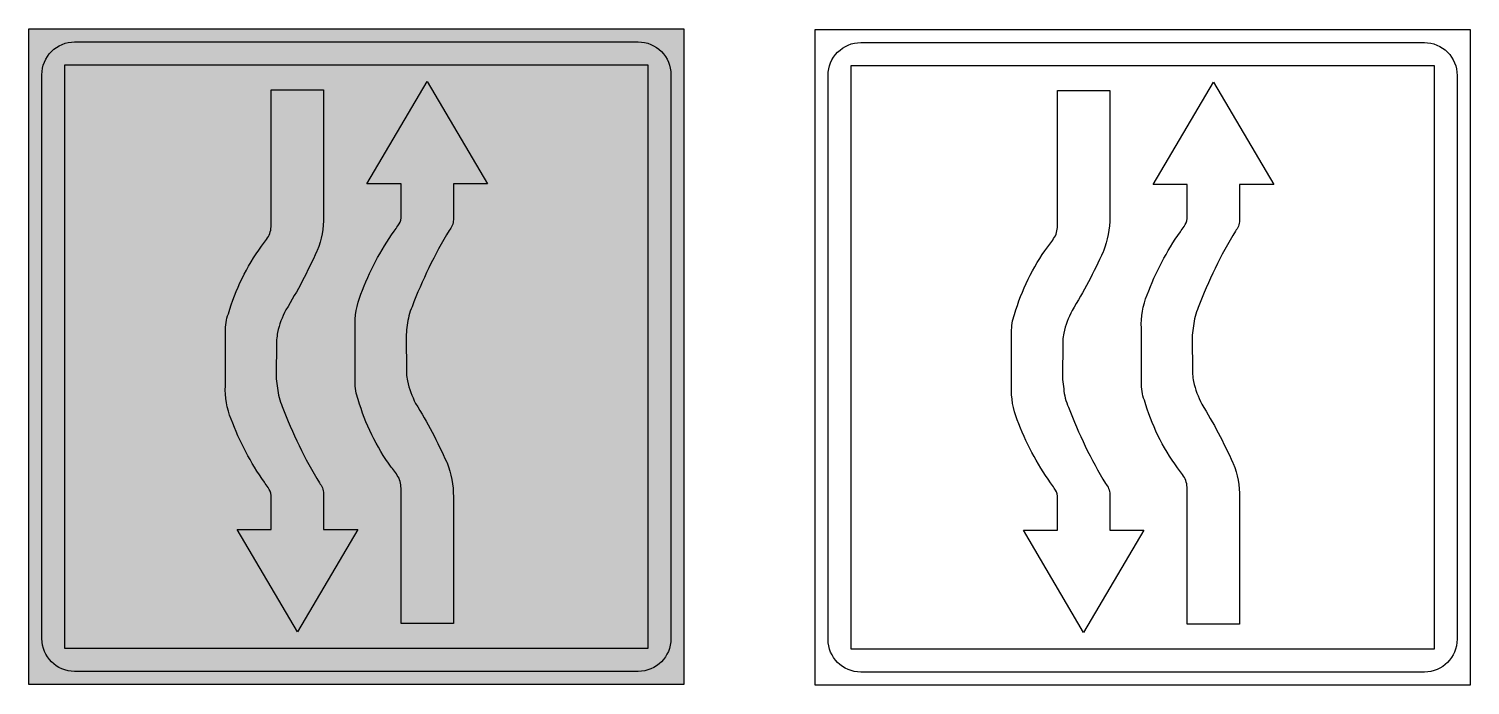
# Model space of a CAD drawing. Extents: x -1000 to 1200, y 200 to 1201.
import ezdxf

# ---------------------------------------------------------------- set-up
doc = ezdxf.new("R2010")
doc.units = 0
doc.header["$MEASUREMENT"] = 0

msp = doc.modelspace()

# ---------------------------------------------------------------- hatches: boundary and pattern name
h = msp.add_hatch(color=30)
h.paths.add_polyline_path([(-999.9995542592549, 201.0343005316033), (-999.9995542592549, 1201.034300531603), (0.0004457407451354811, 1201.034300531603), (0.0004457407451354811, 201.0343005316033)])
edge = h.paths.add_edge_path(flags=16)
edge.add_line((-127.0995542592548, 1181.104300531603), (-69.90955425925495, 1181.134300531603))
edge.add_arc((-69.9154194350094, 1131.13843370225), 49.99586717338472, -0.01619675956737865, 89.99327844806783, ccw=False)
edge.add_line((-19.91955425925494, 1131.124300531603), (-19.93955425925492, 1100.504300531603))
edge.add_line((-19.93955425925492, 1100.504300531603), (-19.92955425925493, 330.7063005316033))
edge.add_line((-19.92955425925493, 330.7063005316033), (-19.89955425925496, 270.9483005316033))
edge.add_arc((-69.89797992380282, 270.9507255450193), 49.99842572335662, 270.00965540441496, 359.9972210518222, ccw=False)
edge.add_line((-69.88955425925496, 220.9523005316033), (-135.0995542592548, 220.9803005316033))
edge.add_line((-135.0995542592548, 220.9803005316033), (-747.5925542592549, 220.9773005316033))
edge.add_line((-747.5925542592549, 220.9773005316033), (-930.1275542592548, 220.9363005316033))
edge.add_arc((-930.0995161330175, 270.9363324948005), 50.00003982455677, 180.0149335180741, 269.96787069792975, ccw=False)
edge.add_line((-980.0995542592549, 270.9233005316033), (-980.0675542592548, 356.2883005316033))
edge.add_line((-980.0675542592548, 356.2883005316033), (-980.0655542592549, 1087.064300531603))
edge.add_line((-980.0655542592549, 1087.064300531603), (-980.0895542592549, 1131.114300531603))
edge.add_arc((-930.085627971297, 1131.120374040737), 50.0039266568041, 89.9953322364297, 180.006959182295, ccw=False)
edge.add_line((-930.0815542592549, 1181.124300531603), (-892.7275542592549, 1181.104300531603))
edge.add_line((-892.7275542592549, 1181.104300531603), (-127.0995542592548, 1181.104300531603))
h.paths.add_polyline_path([(-944.9935542592549, 256.0493005316033), (-944.9935542592549, 1146.044300531603), (-54.98955425925487, 1146.044300531603), (-54.98955425925487, 256.0493005316033)], flags=0)
edge = h.paths.add_edge_path(flags=0)
edge.add_line((-699.9705542592549, 656.6733005316032), (-699.9595542592549, 739.3183005316033))
edge.add_arc((-628.6833467374079, 741.3295622544614), 71.30457862167924, 159.3563705470582, 181.6163351159812, ccw=False)
edge.add_arc((-375.92797405517, 673.7156105602057), 332.6733256313607, 143.9450104017069, 163.8107981859247, ccw=False)
edge.add_arc((-744.6598990564062, 951.5522611079377), 129.1764055276821, 320.573732161545, 329.7642480416126)
edge.add_arc((-673.9737036053637, 902.9163343909363), 44.08591573293744, 338.1440795892524, 364.9551563205641)
edge.add_line((-630.0525542592549, 906.7243005316034), (-630.0525542592549, 993.9073005316034))
edge.add_line((-630.0525542592549, 993.9073005316034), (-630.0315542592548, 1014.314300531603))
edge.add_line((-630.0315542592548, 1014.314300531603), (-630.0235542592549, 1108.184300531603))
edge.add_line((-630.0235542592549, 1108.184300531603), (-550.0225542592549, 1108.184300531603))
edge.add_line((-550.0225542592549, 1108.184300531603), (-550.0225542592549, 1034.994300531603))
edge.add_line((-550.0225542592549, 1034.994300531603), (-550.0225542592549, 914.7673005316034))
edge.add_arc((-693.863366182787, 915.0139765971331), 143.8410234387334, 338.8037477956081, 359.9017421869538, ccw=False)
edge.add_line((-559.7535542592549, 863.0063005316033), (-560.2775542592549, 861.8823005316034))
edge.add_arc((-1305.957692705529, 1199.119234484943), 818.3933152803141, 328.5633179299451, 335.6649415616048, ccw=False)
edge.add_arc((-480.8590008524476, 705.8607628533202), 143.1709843685376, 152.3593556083248, 167.0410380977998)
edge.add_arc((-345.5608789787494, 695.2872636581045), 278.1170408224879, 171.1724669636752, 173.4843878343916)
edge.add_line((-621.8815542592548, 726.8463005316033), (-622.2425542592549, 667.0373005316034))
edge.add_arc((-345.5655346109622, 695.267833377461), 278.1135311095503, 185.8259698174977, 188.7360264838742)
edge.add_arc((-531.7533674377456, 661.0205224149372), 89.05861743185328, 185.1493612187221, 203.9365070458786)
edge.add_arc((63.54987230061238, 882.2236559463689), 723.9807828459034, 200.8208050429094, 211.0815309409392)
edge.add_arc((-575.7642823283662, 491.426873034665), 25.72310068954265, 1.6271770460821813, 41.475573897577476, ccw=False)
edge.add_line((-550.0515542592549, 492.1573005316034), (-550.0225542592549, 460.8663005316033))
edge.add_line((-550.0225542592549, 460.8663005316033), (-550.0225542592549, 452.3623005316034))
edge.add_line((-550.0225542592549, 452.3623005316034), (-550.0225542592549, 437.3523005316034))
edge.add_line((-550.0225542592549, 437.3523005316034), (-498.0225542592549, 437.3573005316034))
edge.add_line((-498.0225542592549, 437.3573005316034), (-590.0225542592549, 281.4973005316033))
edge.add_line((-590.0225542592549, 281.4973005316033), (-682.0225542592549, 437.3573005316034))
edge.add_line((-682.0225542592549, 437.3573005316034), (-630.0225542592549, 437.3573005316034))
edge.add_line((-630.0225542592549, 437.3573005316034), (-630.0225542592549, 454.8223005316033))
edge.add_line((-630.0225542592549, 454.8223005316033), (-630.0485542592548, 489.3903005316033))
edge.add_arc((-652.5420718633097, 487.4680627514044), 22.57550292435478, 4.884481643895332, 37.85640078695715)
edge.add_arc((-290.46256922983, 753.2332455173761), 426.5801436087182, 214.8601938546012, 216.1950558308583, ccw=False)
edge.add_arc((-290.8590696679179, 754.9890562523591), 427.2616280557328, 200.4454031657849, 215.0837872666653, ccw=False)
edge.add_arc((-580.1278834336656, 651.0762053828058), 119.9733021330797, 177.3260186430106, 202.2026295993858, ccw=False)
edge = h.paths.add_edge_path(flags=0)
edge.add_arc((-382.0028834336657, 750.992395680401), 119.9733021330796, 157.7973704006143, 182.6739813569895, ccw=False)
edge.add_arc((-92.73406966791833, 647.079544810847), 427.2616280557327, 144.9162127333346, 159.554596834215, ccw=False)
edge.add_arc((-92.33756922982502, 648.8353555458305), 426.5801436087222, 143.8049441691421, 145.1398061453992, ccw=False)
edge.add_arc((-454.4170718633095, 914.6005383118021), 22.5755029243545, 322.1435992130428, 355.1155183561048)
edge.add_line((-431.9235542592548, 912.6783005316032), (-431.8975542592549, 947.2463005316033))
edge.add_line((-431.8975542592549, 947.2463005316033), (-431.8975542592549, 964.7113005316033))
edge.add_line((-431.8975542592549, 964.7113005316033), (-483.8975542592549, 964.7113005316033))
edge.add_line((-483.8975542592549, 964.7113005316033), (-391.8975542592549, 1120.574300531603))
edge.add_line((-391.8975542592549, 1120.574300531603), (-299.8975542592549, 964.7113005316033))
edge.add_line((-299.8975542592549, 964.7113005316033), (-351.8975542592549, 964.7163005316033))
edge.add_line((-351.8975542592549, 964.7163005316033), (-351.8975542592549, 949.7063005316033))
edge.add_line((-351.8975542592549, 949.7063005316033), (-351.8975542592549, 941.2023005316033))
edge.add_line((-351.8975542592549, 941.2023005316033), (-351.9265542592549, 909.9113005316033))
edge.add_arc((-377.6392823283662, 910.6417280285416), 25.72310068954265, 318.52442610242264, 358.37282295391776, ccw=False)
edge.add_arc((261.6748723006126, 519.8449451168377), 723.9807828459036, 148.9184690590608, 159.1791949570906)
edge.add_arc((-333.6283674377456, 741.0480786482694), 89.05861743185328, 156.0634929541214, 174.8506387812779)
edge.add_arc((-147.4405346109623, 706.8007676857457), 278.1135311095502, 171.2639735161258, 174.1740301825023)
edge.add_line((-424.1175542592549, 735.0313005316033), (-423.7565542592548, 675.2223005316033))
edge.add_arc((-147.4358789787493, 706.781337405105), 278.1170408224883, 186.515612165609, 188.8275330363253)
edge.add_arc((-282.7340008524476, 696.207838209886), 143.1709843685373, 192.9589619022001, 207.640644391675)
edge.add_arc((-1107.832692705529, 202.9493665782639), 818.3933152803141, 24.335058438395208, 31.43668207005493, ccw=False)
edge.add_line((-362.1525542592549, 540.1863005316033), (-361.6285542592548, 539.0623005316033))
edge.add_arc((-495.7383661827868, 487.0546244660738), 143.8410234387331, 0.09825781304607517, 21.196252204391783, ccw=False)
edge.add_line((-351.8975542592549, 487.3013005316033), (-351.8975542592549, 367.0693005316033))
edge.add_line((-351.8975542592549, 367.0693005316033), (-351.8975542592549, 293.8793005316033))
edge.add_line((-351.8975542592549, 293.8793005316033), (-431.8985542592548, 293.8793005316033))
edge.add_line((-431.8985542592548, 293.8793005316033), (-431.9065542592548, 387.7543005316033))
edge.add_line((-431.9065542592548, 387.7543005316033), (-431.9275542592549, 408.1613005316033))
edge.add_line((-431.9275542592549, 408.1613005316033), (-431.9275542592549, 495.3443005316033))
edge.add_arc((-475.8466057245848, 499.1517666722704), 44.08378250589012, 355.0452555870992, 381.8563323184108)
edge.add_arc((-546.5411199124858, 450.5158399552697), 129.1815283728, 30.23417097667331, 39.42468685674098)
edge.add_arc((-177.8029740551698, 728.3529905030009), 332.6733256313607, 196.1892018140753, 216.0549895982932, ccw=False)
edge.add_arc((-430.5583467374078, 660.7390388087456), 71.30457862167933, 178.3836648840191, 200.6436294529421, ccw=False)
edge.add_line((-501.8345542592549, 662.7503005316033), (-501.8455542592549, 745.3953005316034))
at = {"true_color": 0x000000}
h = msp.add_hatch(color=18, dxfattribs=at)
edge = h.paths.add_edge_path()
edge.add_line((-127.0995542592548, 1181.104300531603), (-69.90955425925495, 1181.134300531603))
edge.add_arc((-69.9154194350094, 1131.13843370225), 49.99586717338472, -0.01619675956737865, 89.99327844806783, ccw=False)
edge.add_line((-19.91955425925494, 1131.124300531603), (-19.93955425925492, 1100.504300531603))
edge.add_line((-19.93955425925492, 1100.504300531603), (-19.92955425925493, 330.7063005316033))
edge.add_line((-19.92955425925493, 330.7063005316033), (-19.89955425925496, 270.9483005316033))
edge.add_arc((-69.89797992380282, 270.9507255450193), 49.99842572335662, 270.00965540441496, 359.9972210518222, ccw=False)
edge.add_line((-69.88955425925496, 220.9523005316033), (-135.0995542592548, 220.9803005316033))
edge.add_line((-135.0995542592548, 220.9803005316033), (-747.5925542592549, 220.9773005316033))
edge.add_line((-747.5925542592549, 220.9773005316033), (-930.1275542592548, 220.9363005316033))
edge.add_arc((-930.0995161330175, 270.9363324948005), 50.00003982455677, 180.0149335180741, 269.96787069792975, ccw=False)
edge.add_line((-980.0995542592549, 270.9233005316033), (-980.0675542592548, 356.2883005316033))
edge.add_line((-980.0675542592548, 356.2883005316033), (-980.0655542592549, 1087.064300531603))
edge.add_line((-980.0655542592549, 1087.064300531603), (-980.0895542592549, 1131.114300531603))
edge.add_arc((-930.085627971297, 1131.120374040737), 50.0039266568041, 89.9953322364297, 180.006959182295, ccw=False)
edge.add_line((-930.0815542592549, 1181.124300531603), (-892.7275542592549, 1181.104300531603))
edge.add_line((-892.7275542592549, 1181.104300531603), (-127.0995542592548, 1181.104300531603))
h.paths.add_polyline_path([(-944.9935542592549, 256.0493005316033), (-944.9935542592549, 1146.044300531603), (-54.98955425925487, 1146.044300531603), (-54.98955425925487, 256.0493005316033)], flags=16)
edge = h.paths.add_edge_path(flags=0)
edge.add_arc((-382.0028834336657, 750.992395680401), 119.9733021330796, 157.7973704006143, 182.6739813569895, ccw=False)
edge.add_arc((-92.73406966791833, 647.079544810847), 427.2616280557327, 144.9162127333346, 159.554596834215, ccw=False)
edge.add_arc((-92.33756922982502, 648.8353555458305), 426.5801436087222, 143.8049441691421, 145.1398061453992, ccw=False)
edge.add_arc((-454.4170718633095, 914.6005383118021), 22.5755029243545, 322.1435992130428, 355.1155183561048)
edge.add_line((-431.9235542592548, 912.6783005316032), (-431.8975542592549, 947.2463005316033))
edge.add_line((-431.8975542592549, 947.2463005316033), (-431.8975542592549, 964.7113005316033))
edge.add_line((-431.8975542592549, 964.7113005316033), (-483.8975542592549, 964.7113005316033))
edge.add_line((-483.8975542592549, 964.7113005316033), (-391.8975542592549, 1120.574300531603))
edge.add_line((-391.8975542592549, 1120.574300531603), (-299.8975542592549, 964.7113005316033))
edge.add_line((-299.8975542592549, 964.7113005316033), (-351.8975542592549, 964.7163005316033))
edge.add_line((-351.8975542592549, 964.7163005316033), (-351.8975542592549, 949.7063005316033))
edge.add_line((-351.8975542592549, 949.7063005316033), (-351.8975542592549, 941.2023005316033))
edge.add_line((-351.8975542592549, 941.2023005316033), (-351.9265542592549, 909.9113005316033))
edge.add_arc((-377.6392823283662, 910.6417280285416), 25.72310068954265, 318.52442610242264, 358.37282295391776, ccw=False)
edge.add_arc((261.6748723006126, 519.8449451168377), 723.9807828459036, 148.9184690590608, 159.1791949570906)
edge.add_arc((-333.6283674377456, 741.0480786482694), 89.05861743185328, 156.0634929541214, 174.8506387812779)
edge.add_arc((-147.4405346109623, 706.8007676857457), 278.1135311095502, 171.2639735161258, 174.1740301825023)
edge.add_line((-424.1175542592549, 735.0313005316033), (-423.7565542592548, 675.2223005316033))
edge.add_arc((-147.4358789787493, 706.781337405105), 278.1170408224883, 186.515612165609, 188.8275330363253)
edge.add_arc((-282.7340008524476, 696.207838209886), 143.1709843685373, 192.9589619022001, 207.640644391675)
edge.add_arc((-1107.832692705529, 202.9493665782639), 818.3933152803141, 24.335058438395208, 31.43668207005493, ccw=False)
edge.add_line((-362.1525542592549, 540.1863005316033), (-361.6285542592548, 539.0623005316033))
edge.add_arc((-495.7383661827868, 487.0546244660738), 143.8410234387331, 0.09825781304607517, 21.196252204391783, ccw=False)
edge.add_line((-351.8975542592549, 487.3013005316033), (-351.8975542592549, 367.0693005316033))
edge.add_line((-351.8975542592549, 367.0693005316033), (-351.8975542592549, 293.8793005316033))
edge.add_line((-351.8975542592549, 293.8793005316033), (-431.8985542592548, 293.8793005316033))
edge.add_line((-431.8985542592548, 293.8793005316033), (-431.9065542592548, 387.7543005316033))
edge.add_line((-431.9065542592548, 387.7543005316033), (-431.9275542592549, 408.1613005316033))
edge.add_line((-431.9275542592549, 408.1613005316033), (-431.9275542592549, 495.3443005316033))
edge.add_arc((-475.8466057245848, 499.1517666722704), 44.08378250589012, 355.0452555870992, 381.8563323184108)
edge.add_arc((-546.5411199124858, 450.5158399552697), 129.1815283728, 30.23417097667331, 39.42468685674098)
edge.add_arc((-177.8029740551698, 728.3529905030009), 332.6733256313607, 196.1892018140753, 216.0549895982932, ccw=False)
edge.add_arc((-430.5583467374078, 660.7390388087456), 71.30457862167933, 178.3836648840191, 200.6436294529421, ccw=False)
edge.add_line((-501.8345542592549, 662.7503005316033), (-501.8455542592549, 745.3953005316034))
edge = h.paths.add_edge_path(flags=0)
edge.add_line((-699.9705542592549, 656.6733005316032), (-699.9595542592549, 739.3183005316033))
edge.add_arc((-628.6833467374079, 741.3295622544614), 71.30457862167924, 159.3563705470582, 181.6163351159812, ccw=False)
edge.add_arc((-375.92797405517, 673.7156105602057), 332.6733256313607, 143.9450104017069, 163.8107981859247, ccw=False)
edge.add_arc((-744.6598990564062, 951.5522611079377), 129.1764055276821, 320.573732161545, 329.7642480416126)
edge.add_arc((-673.9737036053637, 902.9163343909363), 44.08591573293744, 338.1440795892524, 364.9551563205641)
edge.add_line((-630.0525542592549, 906.7243005316034), (-630.0525542592549, 993.9073005316034))
edge.add_line((-630.0525542592549, 993.9073005316034), (-630.0315542592548, 1014.314300531603))
edge.add_line((-630.0315542592548, 1014.314300531603), (-630.0235542592549, 1108.184300531603))
edge.add_line((-630.0235542592549, 1108.184300531603), (-550.0225542592549, 1108.184300531603))
edge.add_line((-550.0225542592549, 1108.184300531603), (-550.0225542592549, 1034.994300531603))
edge.add_line((-550.0225542592549, 1034.994300531603), (-550.0225542592549, 914.7673005316034))
edge.add_arc((-693.863366182787, 915.0139765971331), 143.8410234387334, 338.8037477956081, 359.9017421869538, ccw=False)
edge.add_line((-559.7535542592549, 863.0063005316033), (-560.2775542592549, 861.8823005316034))
edge.add_arc((-1305.957692705529, 1199.119234484943), 818.3933152803141, 328.5633179299451, 335.6649415616048, ccw=False)
edge.add_arc((-480.8590008524476, 705.8607628533202), 143.1709843685376, 152.3593556083248, 167.0410380977998)
edge.add_arc((-345.5608789787494, 695.2872636581045), 278.1170408224879, 171.1724669636752, 173.4843878343916)
edge.add_line((-621.8815542592548, 726.8463005316033), (-622.2425542592549, 667.0373005316034))
edge.add_arc((-345.5655346109622, 695.267833377461), 278.1135311095503, 185.8259698174977, 188.7360264838742)
edge.add_arc((-531.7533674377456, 661.0205224149372), 89.05861743185328, 185.1493612187221, 203.9365070458786)
edge.add_arc((63.54987230061238, 882.2236559463689), 723.9807828459034, 200.8208050429094, 211.0815309409392)
edge.add_arc((-575.7642823283662, 491.426873034665), 25.72310068954265, 1.6271770460821813, 41.475573897577476, ccw=False)
edge.add_line((-550.0515542592549, 492.1573005316034), (-550.0225542592549, 460.8663005316033))
edge.add_line((-550.0225542592549, 460.8663005316033), (-550.0225542592549, 452.3623005316034))
edge.add_line((-550.0225542592549, 452.3623005316034), (-550.0225542592549, 437.3523005316034))
edge.add_line((-550.0225542592549, 437.3523005316034), (-498.0225542592549, 437.3573005316034))
edge.add_line((-498.0225542592549, 437.3573005316034), (-590.0225542592549, 281.4973005316033))
edge.add_line((-590.0225542592549, 281.4973005316033), (-682.0225542592549, 437.3573005316034))
edge.add_line((-682.0225542592549, 437.3573005316034), (-630.0225542592549, 437.3573005316034))
edge.add_line((-630.0225542592549, 437.3573005316034), (-630.0225542592549, 454.8223005316033))
edge.add_line((-630.0225542592549, 454.8223005316033), (-630.0485542592548, 489.3903005316033))
edge.add_arc((-652.5420718633097, 487.4680627514044), 22.57550292435478, 4.884481643895332, 37.85640078695715)
edge.add_arc((-290.46256922983, 753.2332455173761), 426.5801436087182, 214.8601938546012, 216.1950558308583, ccw=False)
edge.add_arc((-290.8590696679179, 754.9890562523591), 427.2616280557328, 200.4454031657849, 215.0837872666653, ccw=False)
edge.add_arc((-580.1278834336656, 651.0762053828058), 119.9733021330797, 177.3260186430106, 202.2026295993858, ccw=False)

# ---------------------------------------------------------------- linework, layer by layer
at = {"color": 30}
for points in [[(-999.9995542592549, 201.0343005316033), (-999.9995542592549, 1201.034300531603), (0.0004457407451354811, 1201.034300531603), (0.0004457407451354811, 201.0343005316033)], [(-944.9935542592549, 256.0493005316033), (-944.9935542592549, 1146.044300531603), (-54.98955425925487, 1146.044300531603), (-54.98955425925487, 256.0493005316033)]]:
    msp.add_lwpolyline(points, close=True, dxfattribs=at)
for points in [[(200, 200), (200, 1200), (1200, 1200), (1200, 200)], [(255.006, 255.015), (255.006, 1145.01), (1145.01, 1145.01), (1145.01, 255.015)]]:
    msp.add_lwpolyline(points, close=True)
for points in [[(-127.0995542592548, 1181.104300531603), (-69.90955425925495, 1181.134300531603, -0.414262), (-19.91955425925494, 1131.124300531603), (-19.93955425925492, 1100.504300531603), (-19.92955425925493, 330.7063005316033), (-19.89955425925496, 270.9483005316033, -0.41415), (-69.88955425925496, 220.9523005316033), (-135.0995542592548, 220.9803005316033), (-747.5925542592549, 220.9773005316033), (-930.1275542592548, 220.9363005316033, -0.413973), (-980.0995542592549, 270.9233005316033), (-980.0675542592548, 356.2883005316033), (-980.0655542592549, 1087.064300531603), (-980.0895542592549, 1131.114300531603, -0.4142729999999999), (-930.0815542592549, 1181.124300531603), (-892.7275542592549, 1181.104300531603)], [(-699.9705542592549, 656.6733005316032), (-699.9595542592549, 739.3183005316033, -0.097434), (-695.409554259255, 766.4683005316033, -0.0868986), (-644.8785542592549, 869.5143005316033, 0.0401227), (-633.0565542592549, 886.5043005316033, 0.117522), (-630.0525542592549, 906.7243005316034), (-630.0525542592549, 993.9073005316034), (-630.0315542592548, 1014.314300531603), (-630.0235542592549, 1108.184300531603), (-550.0225542592549, 1108.184300531603), (-550.0225542592549, 1034.994300531603), (-550.0225542592549, 914.7673005316034, -0.0923183), (-559.7535542592549, 863.0063005316033), (-560.2775542592549, 861.8823005316034, -0.0309966), (-607.6905542592549, 772.2813005316033, 0.0641487), (-620.3835542592549, 737.9673005316033, 0.010088), (-621.8815542592548, 726.8463005316033), (-622.2425542592549, 667.0373005316034, 0.0126982), (-620.4525542592548, 653.0273005316034, 0.08215850000000001), (-613.1525542592549, 624.8873005316034, 0.0448008), (-556.4915542592548, 508.4633005316034, -0.175645), (-550.0515542592549, 492.1573005316034), (-550.0225542592549, 460.8663005316033), (-550.0225542592549, 452.3623005316034), (-550.0225542592549, 437.3523005316034), (-498.0225542592549, 437.3573005316034), (-590.0225542592549, 281.4973005316033), (-682.0225542592549, 437.3573005316034), (-630.0225542592549, 437.3573005316034), (-630.0225542592549, 454.8223005316033), (-630.0485542592548, 489.3903005316033, 0.144868), (-634.7175542592549, 501.3223005316033, -0.0058245), (-640.4925542592549, 509.4103005316033, -0.063959), (-691.2055542592548, 605.7403005316033, -0.108973)], [(-501.8455542592549, 745.3953005316034, -0.108973), (-493.0805542592549, 796.3283005316033, -0.063959), (-442.3675542592549, 892.6583005316032, -0.0058245), (-436.5925542592549, 900.7463005316033, 0.144868), (-431.9235542592548, 912.6783005316032), (-431.8975542592549, 947.2463005316033), (-431.8975542592549, 964.7113005316033), (-483.8975542592549, 964.7113005316033), (-391.8975542592549, 1120.574300531603), (-299.8975542592549, 964.7113005316033), (-351.8975542592549, 964.7163005316033), (-351.8975542592549, 949.7063005316033), (-351.8975542592549, 941.2023005316033), (-351.9265542592549, 909.9113005316033, -0.175645), (-358.3665542592548, 893.6053005316033, 0.0448008), (-415.0275542592549, 777.1813005316033, 0.08215850000000001), (-422.3275542592548, 749.0413005316033, 0.0126982), (-424.1175542592549, 735.0313005316033), (-423.7565542592548, 675.2223005316033, 0.010088), (-422.2585542592548, 664.1013005316033, 0.0641487), (-409.5655542592549, 629.7873005316034, -0.0309966), (-362.1525542592549, 540.1863005316033), (-361.6285542592548, 539.0623005316033, -0.0923183), (-351.8975542592549, 487.3013005316033), (-351.8975542592549, 367.0693005316033), (-351.8975542592549, 293.8793005316033), (-431.8985542592548, 293.8793005316033), (-431.9065542592548, 387.7543005316033), (-431.9275542592549, 408.1613005316033), (-431.9275542592549, 495.3443005316033, 0.117522), (-434.9315542592549, 515.5633005316033, 0.0401227), (-446.7535542592548, 532.5543005316033, -0.0868986), (-497.2845542592548, 635.6003005316034, -0.097434), (-501.8345542592549, 662.7503005316033)]]:
    msp.add_lwpolyline(points, format="xyb", close=True, dxfattribs=at)
for points in [[(1072.9, 1180.07), (1130.09, 1180.1, -0.414262), (1180.08, 1130.09), (1180.06, 1099.47), (1180.07, 329.672), (1180.1, 269.914, -0.41415), (1130.11, 219.918), (1064.9, 219.946), (452.407, 219.943), (269.872, 219.902, -0.413973), (219.9, 269.889), (219.932, 355.254), (219.934, 1086.03), (219.91, 1130.08, -0.4142729999999999), (269.918, 1180.09), (307.272, 1180.07)], [(500.029, 655.6389999999999), (500.04, 738.284, -0.097434), (504.59, 765.434, -0.0868986), (555.121, 868.48, 0.0401227), (566.943, 885.47, 0.117522), (569.947, 905.69), (569.947, 992.873), (569.9680000000001, 1013.28), (569.976, 1107.15), (649.977, 1107.15), (649.977, 1033.96), (649.977, 913.7330000000001, -0.0923183), (640.246, 861.972), (639.722, 860.8480000000001, -0.0309966), (592.309, 771.247, 0.0641487), (579.616, 736.933, 0.010088), (578.118, 725.812), (577.757, 666.003, 0.0126982), (579.547, 651.993, 0.08215850000000001), (586.847, 623.8530000000001, 0.0448008), (643.508, 507.429, -0.175645), (649.948, 491.123), (649.977, 459.832), (649.977, 451.328), (649.977, 436.318), (701.977, 436.323), (609.977, 280.463), (517.977, 436.323), (569.977, 436.323), (569.977, 453.788), (569.951, 488.356, 0.144868), (565.2819999999999, 500.288, -0.0058245), (559.507, 508.376, -0.063959), (508.794, 604.706, -0.108973)], [(698.154, 744.3610000000001, -0.108973), (706.919, 795.294, -0.063959), (757.632, 891.6239999999999, -0.0058245), (763.4069999999999, 899.712, 0.144868), (768.076, 911.6439999999999), (768.102, 946.212), (768.102, 963.677), (716.102, 963.677), (808.102, 1119.54), (900.102, 963.677), (848.102, 963.682), (848.102, 948.672), (848.102, 940.168), (848.073, 908.877, -0.175645), (841.633, 892.571, 0.0448008), (784.972, 776.1469999999999, 0.08215850000000001), (777.672, 748.007, 0.0126982), (775.882, 733.997), (776.243, 674.188, 0.010088), (777.7410000000001, 663.067, 0.0641487), (790.434, 628.753, -0.0309966), (837.847, 539.1519999999999), (838.3710000000001, 538.028, -0.0923183), (848.102, 486.267), (848.102, 366.035), (848.102, 292.845), (768.1010000000001, 292.845), (768.0930000000001, 386.72), (768.072, 407.127), (768.072, 494.31, 0.117522), (765.068, 514.529, 0.0401227), (753.2460000000001, 531.52, -0.0868986), (702.715, 634.566, -0.097434), (698.165, 661.716)]]:
    msp.add_lwpolyline(points, format="xyb", close=True)

doc.saveas('drawing.dxf')
